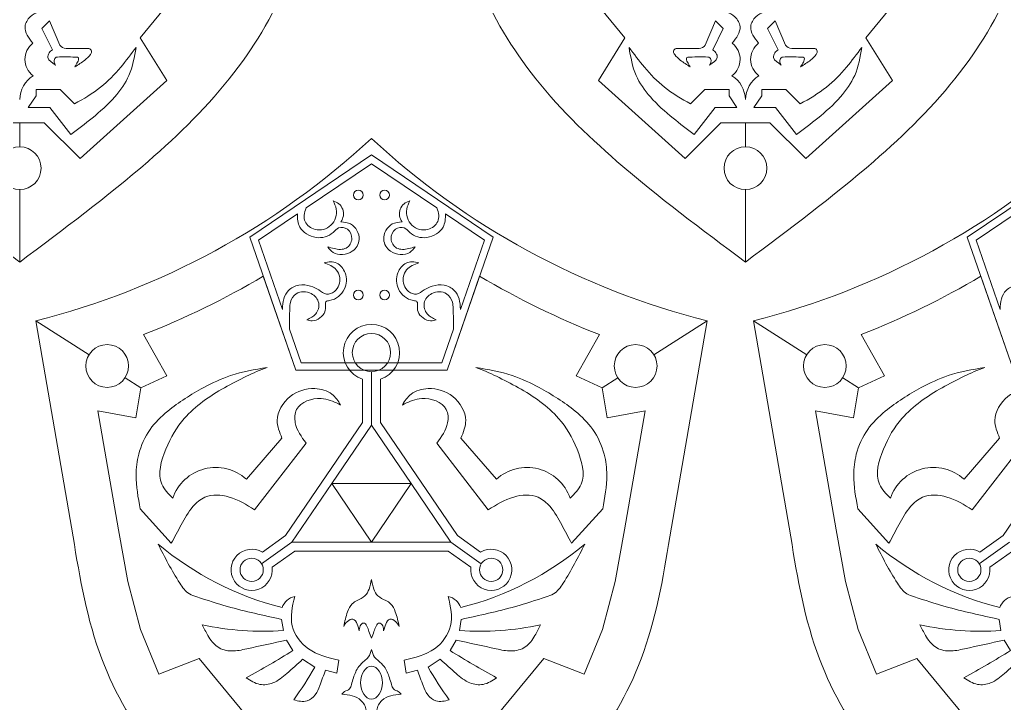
# Model space of a CAD drawing. Header units: inches. Extents: x 0 to 12, y 0 to 12.
# Drawn here: x 7.393 to 9.832, y 7.538 to 9.231 of the extents above; entities that cross this region are included whole.
import ezdxf

# ---------------------------------------------------------------- set-up
doc = ezdxf.new("R2010")
doc.units = ezdxf.units.IN
doc.header["$MEASUREMENT"] = 0
doc.layers.get('0').update_dxf_attribs({"color": 5})

msp = doc.modelspace()

# ---------------------------------------------------------------- linework, layer by layer
at = {"lineweight": 0}
for p, q in [((7.6914, 9.1863), (7.8199, 9.3424)), ((8.764, 9.3424), (8.8925, 9.1863)), ((9.489, 9.1863), (9.6176, 9.3424)), ((7.4668, 9.2283), (7.4482, 9.2097)), ((7.4925, 9.1684), (7.4668, 9.2283)), ((9.0914, 9.1684), (9.1171, 9.2283)), ((9.1171, 9.2283), (9.1357, 9.2097)), ((9.2645, 9.2283), (9.2459, 9.2097)), ((9.2902, 9.1684), (9.2645, 9.2283)), ((7.4482, 9.2097), (7.4741, 9.157)), ((9.1357, 9.2097), (9.1098, 9.157)), ((9.2459, 9.2097), (9.2718, 9.157)), ((7.7574, 9.0807), (7.6914, 9.1863)), ((8.8925, 9.1863), (8.8265, 9.0807)), ((9.555, 9.0807), (9.489, 9.1863)), ((7.562, 9.1598), (7.5081, 9.1598)), ((9.0219, 9.1598), (9.0758, 9.1598)), ((9.3596, 9.1598), (9.3058, 9.1598)), ((7.5425, 8.8872), (7.7574, 9.0807)), ((8.8265, 9.0807), (9.0414, 8.8872)), ((9.3402, 8.8872), (9.555, 9.0807)), ((7.4932, 9.0586), (7.4336, 9.0586)), ((7.4336, 9.0586), (7.4336, 9.0424)), ((7.5291, 9.0227), (7.4932, 9.0586)), ((9.0548, 9.0227), (9.0907, 9.0586)), ((9.0907, 9.0586), (9.1503, 9.0586)), ((9.1503, 9.0586), (9.1503, 9.0424)), ((9.2908, 9.0586), (9.2312, 9.0586)), ((9.2312, 9.0586), (9.2312, 9.0424)), ((9.3267, 9.0227), (9.2908, 9.0586)), ((7.4336, 9.0424), (7.4142, 9.0138)), ((9.1503, 9.0424), (9.1697, 9.0138)), ((9.2312, 9.0424), (9.2118, 9.0138)), ((7.4142, 9.0138), (7.4676, 9.0138)), ((7.4676, 9.0138), (7.52, 8.947)), ((9.1163, 9.0138), (9.0639, 8.947)), ((9.1697, 9.0138), (9.1163, 9.0138)), ((9.2118, 9.0138), (9.2653, 9.0138)), ((9.2653, 9.0138), (9.3176, 8.947)), ((7.3327, 8.9761), (7.3931, 8.9761)), ((7.3931, 8.9761), (7.4536, 8.9761)), ((7.3931, 8.9162), (7.3931, 8.9761)), ((7.4536, 8.9761), (7.5425, 8.8872)), ((9.0414, 8.8872), (9.1303, 8.9761)), ((9.1303, 8.9761), (9.1908, 8.9761)), ((9.1908, 8.9761), (9.2512, 8.9761)), ((9.1908, 8.9162), (9.1908, 8.9761)), ((9.2512, 8.9761), (9.3402, 8.8872)), ((8.2645, 8.8964), (7.9628, 8.6927)), ((8.5662, 8.6927), (8.2645, 8.8964)), ((10.0422, 8.8964), (9.7405, 8.6927)), ((8.1024, 8.765), (8.2645, 8.8745)), ((8.2645, 8.8745), (8.4266, 8.765)), ((7.3931, 8.6309), (7.3931, 8.8102)), ((9.1908, 8.6309), (9.1908, 8.8102)), ((7.9845, 8.6854), (8.0811, 8.7506)), ((8.4479, 8.7506), (8.5445, 8.6854)), ((9.7622, 8.6854), (9.8588, 8.7506)), ((7.9628, 8.6927), (8.0771, 8.3629)), ((8.0441, 8.5135), (7.9845, 8.6854)), ((8.4519, 8.3629), (8.5662, 8.6927)), ((8.5445, 8.6854), (8.4849, 8.5135)), ((9.7405, 8.6927), (9.8548, 8.3629)), ((9.8218, 8.5135), (9.7622, 8.6854)), ((8.0771, 8.3629), (7.9964, 8.5956)), ((8.5325, 8.5956), (8.4519, 8.3629)), ((9.8548, 8.3629), (9.7741, 8.5956)), ((7.5649, 8.4011), (7.4329, 8.4851)), ((8.09, 8.381), (8.0612, 8.4642)), ((8.4678, 8.4642), (8.439, 8.381)), ((9.0961, 8.4851), (8.9641, 8.4011)), ((9.3426, 8.4011), (9.2106, 8.4851)), ((7.6999, 8.4512), (7.7577, 8.3487)), ((8.7713, 8.3487), (8.8291, 8.4512)), ((9.4775, 8.4512), (9.5354, 8.3487)), ((8.2645, 8.381), (8.09, 8.381)), ((8.439, 8.381), (8.2645, 8.381)), ((7.6931, 8.3195), (7.6544, 8.3442)), ((7.7577, 8.3487), (7.6931, 8.3195)), ((8.2645, 8.3629), (8.0771, 8.3629)), ((8.0771, 8.3629), (8.2645, 8.3629)), ((8.4519, 8.3629), (8.2645, 8.3629)), ((8.2645, 8.3629), (8.4519, 8.3629)), ((8.2645, 8.2267), (8.2645, 8.3593)), ((8.8359, 8.3195), (8.7713, 8.3487)), ((8.8746, 8.3442), (8.8359, 8.3195)), ((9.4708, 8.3195), (9.4321, 8.3442)), ((9.5354, 8.3487), (9.4708, 8.3195)), ((7.6931, 8.3195), (7.6806, 8.2446)), ((8.2422, 8.3406), (8.2422, 8.2335)), ((8.2868, 8.2335), (8.2868, 8.3406)), ((8.8484, 8.2446), (8.8359, 8.3195)), ((9.4708, 8.3195), (9.4583, 8.2446)), ((7.6806, 8.2446), (7.5867, 8.2625)), ((7.5867, 8.2625), (7.6377, 7.9674)), ((8.9423, 8.2625), (8.8484, 8.2446)), ((8.8913, 7.9674), (8.9423, 8.2625)), ((9.4583, 8.2446), (9.3644, 8.2625)), ((9.3644, 8.2625), (9.4154, 7.9674)), ((8.2422, 8.2335), (8.0514, 7.953)), ((8.2645, 8.2267), (8.166, 8.0819)), ((8.3629, 8.0819), (8.2645, 8.2267)), ((8.4776, 7.953), (8.2868, 8.2335)), ((10.0199, 8.2335), (9.8291, 7.953)), ((7.9548, 8.0929), (8.0428, 8.1945)), ((8.1026, 8.182), (7.9751, 8.0171)), ((8.4264, 8.182), (8.5539, 8.0171)), ((8.5742, 8.0929), (8.4862, 8.1945)), ((9.7325, 8.0929), (9.8205, 8.1945)), ((9.8803, 8.182), (9.7528, 8.0171)), ((8.166, 8.0819), (8.0676, 7.9372)), ((8.2645, 7.9372), (8.166, 8.0819)), ((8.166, 8.0819), (8.3629, 8.0819)), ((8.3629, 8.0819), (8.2645, 7.9372)), ((8.4614, 7.9372), (8.3629, 8.0819)), ((7.7686, 7.934), (7.6917, 8.019)), ((8.7604, 7.934), (8.8373, 8.019)), ((9.5463, 7.934), (9.4694, 8.019)), ((7.6377, 7.9674), (7.661, 7.8391)), ((8.0514, 7.953), (7.9942, 7.912)), ((8.5348, 7.912), (8.4776, 7.953)), ((8.868, 7.8391), (8.8913, 7.9674)), ((9.4154, 7.9674), (9.4387, 7.8391)), ((9.8291, 7.953), (9.7719, 7.912)), ((8.0676, 7.9372), (7.9924, 7.8832)), ((8.0676, 7.9372), (8.2645, 7.9372)), ((8.2645, 7.9372), (8.4614, 7.9372)), ((8.4614, 7.9372), (8.5366, 7.8832)), ((9.8453, 7.9372), (9.77, 7.8832)), ((8.0184, 7.8745), (8.0748, 7.9149)), ((8.0748, 7.9149), (8.2645, 7.9149)), ((8.2645, 7.9149), (8.4542, 7.9149)), ((8.4542, 7.9149), (8.5105, 7.8745)), ((9.7961, 7.8745), (9.8524, 7.9149)), ((7.661, 7.8391), (7.6921, 7.7201)), ((8.8368, 7.7201), (8.868, 7.8391)), ((9.4387, 7.8391), (9.4698, 7.7201)), ((8.0462, 7.7182), (8.042, 7.7456)), ((8.4828, 7.7182), (8.487, 7.7456)), ((9.8238, 7.7182), (9.8197, 7.7456)), ((7.6921, 7.7201), (7.7378, 7.6098)), ((8.7912, 7.6098), (8.8368, 7.7201)), ((9.4698, 7.7201), (9.5155, 7.6098)), ((8.0696, 7.6683), (8.0544, 7.6938)), ((8.4594, 7.6683), (8.4745, 7.6938)), ((9.8473, 7.6683), (9.8321, 7.6938)), ((7.7378, 7.6098), (7.8377, 7.6487)), ((7.8377, 7.6487), (7.9662, 7.4926)), ((8.124, 7.6269), (8.094, 7.6467)), ((8.1833, 7.6443), (8.1784, 7.6123)), ((8.3457, 7.6443), (8.3506, 7.6123)), ((8.405, 7.6269), (8.435, 7.6467)), ((8.5627, 7.4926), (8.6913, 7.6487)), ((8.6913, 7.6487), (8.7912, 7.6098)), ((9.5155, 7.6098), (9.6154, 7.6487)), ((9.6154, 7.6487), (9.7439, 7.4926)), ((8.1784, 7.6123), (8.1503, 7.6197)), ((8.3506, 7.6123), (8.3786, 7.6197))]:
    msp.add_line(p, q, dxfattribs=at)
at = {"color": 250, "lineweight": 0}
for p, q in [((7.4329, 8.4851), (7.5254, 7.95)), ((9.0036, 7.95), (9.0961, 8.4851)), ((9.2106, 8.4851), (9.3031, 7.95))]:
    msp.add_line(p, q, dxfattribs=at)
at = {"lineweight": 0}
for centre, radius in [((7.3931, 8.8632), 0.053), ((9.1908, 8.8632), 0.053), ((8.2319, 8.7969), 0.0118), ((8.2971, 8.7969), 0.0118), ((8.2319, 8.5491), 0.0118), ((8.2971, 8.5491), 0.0118), ((7.61, 8.3733), 0.053), ((8.9189, 8.3733), 0.053), ((9.3877, 8.3733), 0.053)]:
    msp.add_circle(centre, radius, dxfattribs=at)
for centre, radius, start, end in [((7.4567, 9.1329), 0.0506, 127.8196, 233.1621), ((9.1271, 9.1329), 0.0506, 306.8379, 52.1804), ((9.2544, 9.1329), 0.0506, 127.8196, 233.1621), ((7.5084, 9.1787), 0.0189, 212.8639, 268.9541), ((9.0755, 9.1787), 0.0189, 271.0459, 327.1361), ((9.3061, 9.1787), 0.0189, 212.8639, 268.9541), ((7.4655, 9.0314), 0.0724, 122.6808, 178.0796), ((9.1184, 9.0314), 0.0724, 1.9204, 57.3192), ((9.2632, 9.0314), 0.0724, 122.6808, 178.0796), ((8.1626, 8.7504), 0.0326, 322.4729, 78.1054), ((8.3664, 8.7504), 0.0326, 101.8946, 217.5271), ((6.9684, 10.3305), 2.0166, 291.266, 300.649), ((9.5605, 10.3305), 2.0166, 239.351, 248.734), ((8.7461, 10.3305), 2.0166, 291.266, 300.649), ((8.2645, 8.4066), 0.0697, 90, 251.3478), ((8.2645, 8.4066), 0.0697, 288.6522, 90), ((8.2645, 8.4066), 0.0474, 0, 180), ((8.2645, 8.4066), 0.0474, 180, 0), ((7.879, 8.0087), 0.1132, 48.0042, 160.7442), ((8.6499, 8.0087), 0.1132, 19.2558, 131.9958), ((9.6567, 8.0087), 0.1132, 48.0042, 160.7442), ((8.2364, 8.5308), 0.7804, 230.1334, 255.6659), ((8.2926, 8.5308), 0.7804, 284.3341, 309.8666), ((10.0141, 8.5308), 0.7804, 230.1334, 255.6659), ((7.9678, 7.8683), 0.051, 58.8504, 7.0054), ((8.5612, 7.8683), 0.051, 172.9946, 121.1496), ((9.7455, 7.8683), 0.051, 58.8504, 7.0054), ((7.9678, 7.8683), 0.0288, 0, 180), ((8.5612, 7.8683), 0.0288, 0, 180), ((9.7455, 7.8683), 0.0288, 0, 180), ((7.9678, 7.8683), 0.0288, 180, 0), ((8.5612, 7.8683), 0.0288, 180, 0), ((9.7455, 7.8683), 0.0288, 180, 0), ((8.0826, 7.7612), 0.0417, 101.4674, 161.1937), ((8.4464, 7.7612), 0.0417, 18.8063, 78.5326), ((9.8603, 7.7612), 0.0417, 101.4674, 161.1937), ((7.9941, 8.4276), 0.7114, 257.9267, 274.1924), ((8.5348, 8.4276), 0.7114, 265.8076, 282.0733), ((9.7718, 8.4276), 0.7114, 257.9267, 274.1924), ((7.047, 9.2891), 1.9165, 298.2597, 302.2494), ((9.482, 9.2891), 1.9165, 237.7506, 241.7403), ((8.8246, 9.2891), 1.9165, 298.2597, 302.2494), ((7.2717, 8.1169), 0.9831, 324.5017, 330.1066), ((9.2573, 8.1169), 0.9831, 209.8934, 215.4983)]:
    msp.add_arc(centre, radius, start, end, dxfattribs=at)
at = {"color": 250, "lineweight": 0}
for centre, start, end in [((6.9684, 10.3305), 284.1261, 312.9293), ((9.5605, 10.3305), 227.0707, 255.8739), ((8.7461, 10.3305), 284.1261, 312.9293)]:
    msp.add_arc(centre, 1.9029, start, end, dxfattribs=at)
at = {"lineweight": 0}
msp.add_ellipse((8.2645, 7.5887), major_axis=(0, 0.0405), ratio=0.665933, dxfattribs=at)
at = {"color": 250, "lineweight": 0}
for points in [[(7.3931, 8.6309), (7.285, 8.7113), (7.0951, 8.8526), (6.8581, 9.0836), (6.7046, 9.3461), (6.6707, 9.5407), (6.654, 9.6437)], [(7.3931, 8.6309), (7.5012, 8.7113), (7.6911, 8.8526), (7.9281, 9.0836), (8.0817, 9.3461), (8.1155, 9.5407), (8.1322, 9.6437)], [(9.1908, 8.6309), (9.0826, 8.7113), (8.8928, 8.8526), (8.6558, 9.0836), (8.5022, 9.3461), (8.4683, 9.5407), (8.4516, 9.6437)], [(9.1908, 8.6309), (9.2989, 8.7113), (9.4888, 8.8526), (9.7258, 9.0836), (9.8793, 9.3461), (9.9132, 9.5407), (9.9299, 9.6437)], [(8.2645, 6.9372), (8.1563, 7.0177), (7.9665, 7.1589), (7.7295, 7.3899), (7.5759, 7.6524), (7.5421, 7.847), (7.5254, 7.95)], [(8.2645, 6.9372), (8.3726, 7.0177), (8.5625, 7.1589), (8.7995, 7.3899), (8.953, 7.6524), (8.9869, 7.847), (9.0036, 7.95)], [(10.0422, 6.9372), (9.934, 7.0177), (9.7442, 7.1589), (9.5072, 7.3899), (9.3536, 7.6524), (9.3198, 7.847), (9.3031, 7.95)]]:
    msp.add_open_spline(points, degree=3, knots=[0, 0, 0, 0, 0.0808468, 0.1419248, 0.197496, 0.2597021, 0.2597021, 0.2597021, 0.2597021], dxfattribs=at)
at = {"lineweight": 0}
for points, knots in [([(7.4257, 9.1729), (7.4154, 9.1862), (7.3989, 9.2075), (7.4215, 9.249), (7.4489, 9.2519), (7.4666, 9.2538)], [0, 0, 0, 0, 0.00906876, 0.01459213, 0.02458282, 0.02458282, 0.02458282, 0.02458282]), ([(9.1582, 9.1729), (9.1685, 9.1862), (9.185, 9.2075), (9.1624, 9.249), (9.1349, 9.2519), (9.1173, 9.2538)], [0, 0, 0, 0, 0.00906876, 0.01459213, 0.02458282, 0.02458282, 0.02458282, 0.02458282]), ([(9.2234, 9.1729), (9.2131, 9.1862), (9.1965, 9.2075), (9.2192, 9.249), (9.2466, 9.2519), (9.2643, 9.2538)], [0, 0, 0, 0, 0.00906876, 0.01459213, 0.02458282, 0.02458282, 0.02458282, 0.02458282]), ([(7.4741, 9.157), (7.4712, 9.1546), (7.4651, 9.1497), (7.4593, 9.1315), (7.4747, 9.1248), (7.4815, 9.1188), (7.4817, 9.1186)], [0, 0, 0, 0, 0.002263082, 0.004672888, 0.009805081, 0.009973743, 0.009973743, 0.009973743, 0.009973743]), ([(7.52, 8.947), (7.5376, 8.9602), (7.5757, 8.9889), (7.6274, 9.0347), (7.6695, 9.0937), (7.6773, 9.1387), (7.6814, 9.1624)], [0, 0, 0, 0, 0.01319771, 0.02863214, 0.04139854, 0.05566643, 0.05566643, 0.05566643, 0.05566643]), ([(7.5291, 9.0227), (7.5514, 9.0354), (7.5942, 9.0597), (7.6426, 9.1107), (7.669, 9.1459), (7.6814, 9.1624)], [0, 0, 0, 0, 0.0153222, 0.02936662, 0.04175131, 0.04175131, 0.04175131, 0.04175131]), ([(7.5298, 9.1143), (7.5382, 9.1196), (7.5522, 9.1284), (7.566, 9.141), (7.5726, 9.1515), (7.5685, 9.1595), (7.5638, 9.1597), (7.562, 9.1598)], [0, 0, 0, 0, 0.00596177, 0.00986587, 0.01130521, 0.01296865, 0.01403095, 0.01403095, 0.01403095, 0.01403095]), ([(9.0639, 8.947), (9.0463, 8.9602), (9.0082, 8.9889), (8.9565, 9.0347), (8.9144, 9.0937), (8.9066, 9.1387), (8.9025, 9.1624)], [0, 0, 0, 0, 0.01319771, 0.02863214, 0.04139854, 0.05566643, 0.05566643, 0.05566643, 0.05566643]), ([(9.0548, 9.0227), (9.0325, 9.0354), (8.9897, 9.0597), (8.9413, 9.1107), (8.9149, 9.1459), (8.9025, 9.1624)], [0, 0, 0, 0, 0.0153222, 0.02936662, 0.04175131, 0.04175131, 0.04175131, 0.04175131]), ([(9.0541, 9.1143), (9.0457, 9.1196), (9.0317, 9.1284), (9.0179, 9.141), (9.0113, 9.1515), (9.0154, 9.1595), (9.0201, 9.1597), (9.0219, 9.1598)], [0, 0, 0, 0, 0.00596177, 0.00986587, 0.01130521, 0.01296865, 0.01403095, 0.01403095, 0.01403095, 0.01403095]), ([(9.1098, 9.157), (9.1127, 9.1546), (9.1188, 9.1497), (9.1245, 9.1315), (9.1092, 9.1248), (9.1024, 9.1188), (9.1022, 9.1186)], [0, 0, 0, 0, 0.002263082, 0.004672888, 0.009805081, 0.009973743, 0.009973743, 0.009973743, 0.009973743]), ([(9.2718, 9.157), (9.2688, 9.1546), (9.2628, 9.1497), (9.257, 9.1315), (9.2723, 9.1248), (9.2792, 9.1188), (9.2794, 9.1186)], [0, 0, 0, 0, 0.002263082, 0.004672888, 0.009805081, 0.009973743, 0.009973743, 0.009973743, 0.009973743]), ([(9.3176, 8.947), (9.3352, 8.9602), (9.3734, 8.9889), (9.4251, 9.0347), (9.4672, 9.0937), (9.475, 9.1387), (9.4791, 9.1624)], [0, 0, 0, 0, 0.01319771, 0.02863214, 0.04139854, 0.05566643, 0.05566643, 0.05566643, 0.05566643]), ([(9.3267, 9.0227), (9.3491, 9.0354), (9.3919, 9.0597), (9.4403, 9.1107), (9.4667, 9.1459), (9.4791, 9.1624)], [0, 0, 0, 0, 0.0153222, 0.02936662, 0.04175131, 0.04175131, 0.04175131, 0.04175131]), ([(9.3275, 9.1143), (9.3359, 9.1196), (9.3499, 9.1284), (9.3637, 9.141), (9.3703, 9.1515), (9.3662, 9.1595), (9.3615, 9.1597), (9.3596, 9.1598)], [0, 0, 0, 0, 0.00596177, 0.00986587, 0.01130521, 0.01296865, 0.01403095, 0.01403095, 0.01403095, 0.01403095]), ([(7.5298, 9.1143), (7.5322, 9.1184), (7.5355, 9.124), (7.5389, 9.131), (7.5398, 9.1381), (7.524, 9.1387), (7.5088, 9.1394), (7.4917, 9.1395), (7.4813, 9.1377), (7.4766, 9.1302), (7.4791, 9.1231), (7.4817, 9.1186)], [0, 0, 0, 0, 0.00278599, 0.00388366, 0.00486863, 0.00626844, 0.01134116, 0.01538852, 0.01640716, 0.01732059, 0.0203083, 0.0203083, 0.0203083, 0.0203083]), ([(9.0541, 9.1143), (9.0517, 9.1184), (9.0484, 9.124), (9.045, 9.131), (9.0441, 9.1381), (9.0599, 9.1387), (9.0751, 9.1394), (9.0922, 9.1395), (9.1026, 9.1377), (9.1073, 9.1302), (9.1048, 9.1231), (9.1022, 9.1186)], [0, 0, 0, 0, 0.00278599, 0.00388366, 0.00486863, 0.00626844, 0.01134116, 0.01538852, 0.01640716, 0.01732059, 0.0203083, 0.0203083, 0.0203083, 0.0203083]), ([(9.3275, 9.1143), (9.3298, 9.1184), (9.3332, 9.124), (9.3366, 9.131), (9.3375, 9.1381), (9.3217, 9.1387), (9.3065, 9.1394), (9.2893, 9.1395), (9.279, 9.1377), (9.2743, 9.1302), (9.2768, 9.1231), (9.2794, 9.1186)], [0, 0, 0, 0, 0.00278599, 0.00388366, 0.00486863, 0.00626844, 0.01134116, 0.01538852, 0.01640716, 0.01732059, 0.0203083, 0.0203083, 0.0203083, 0.0203083]), ([(8.1693, 8.7823), (8.1726, 8.7757), (8.1822, 8.7564), (8.1699, 8.7165), (8.1269, 8.7049), (8.0936, 8.7307), (8.098, 8.7527), (8.1024, 8.765)], [0, 0, 0, 0, 0.00433671, 0.01277802, 0.0209013, 0.027078, 0.03417887, 0.03417887, 0.03417887, 0.03417887]), ([(8.3597, 8.7823), (8.3564, 8.7757), (8.3468, 8.7564), (8.3591, 8.7165), (8.4021, 8.7049), (8.4354, 8.7307), (8.431, 8.7527), (8.4266, 8.765)], [0, 0, 0, 0, 0.00433671, 0.01277802, 0.0209013, 0.027078, 0.03417887, 0.03417887, 0.03417887, 0.03417887]), ([(8.0811, 8.7506), (8.081, 8.7387), (8.083, 8.711), (8.1255, 8.6849), (8.1646, 8.6956), (8.1826, 8.7197), (8.2088, 8.7143), (8.2207, 8.6881), (8.2036, 8.6596), (8.176, 8.6625), (8.1614, 8.6671), (8.1562, 8.6687)], [0.00161532, 0.00161532, 0.00161532, 0.00161532, 0.00843951, 0.01794767, 0.02676165, 0.03034979, 0.03473275, 0.03990875, 0.04526398, 0.05124625, 0.05456569, 0.05456569, 0.05456569, 0.05456569]), ([(8.4479, 8.7506), (8.4479, 8.7387), (8.446, 8.711), (8.4034, 8.6849), (8.3644, 8.6956), (8.3464, 8.7197), (8.3201, 8.7143), (8.3083, 8.6881), (8.3254, 8.6596), (8.353, 8.6625), (8.3676, 8.6671), (8.3728, 8.6687)], [0.00161532, 0.00161532, 0.00161532, 0.00161532, 0.00843951, 0.01794767, 0.02676165, 0.03034979, 0.03473275, 0.03990875, 0.04526398, 0.05124625, 0.05456569, 0.05456569, 0.05456569, 0.05456569]), ([(8.1562, 8.6687), (8.1601, 8.6634), (8.1741, 8.6454), (8.2178, 8.6492), (8.2418, 8.6892), (8.2205, 8.7277), (8.197, 8.7298), (8.1884, 8.7306)], [0.00033634, 0.00033634, 0.00033634, 0.00033634, 0.0041984, 0.013742, 0.02052441, 0.02924261, 0.03426993, 0.03426993, 0.03426993, 0.03426993]), ([(8.3728, 8.6687), (8.3688, 8.6634), (8.3548, 8.6454), (8.3111, 8.6492), (8.2872, 8.6892), (8.3085, 8.7277), (8.332, 8.7298), (8.3406, 8.7306)], [0.00033634, 0.00033634, 0.00033634, 0.00033634, 0.0041984, 0.013742, 0.02052441, 0.02924261, 0.03426993, 0.03426993, 0.03426993, 0.03426993]), ([(8.1473, 8.629), (8.1587, 8.6248), (8.1766, 8.6178), (8.1903, 8.5879), (8.1802, 8.5586), (8.1519, 8.5475), (8.134, 8.5628), (8.1121, 8.5731), (8.0845, 8.5766), (8.0492, 8.5584), (8.0446, 8.532), (8.0441, 8.5135)], [0.00030639, 0.00030639, 0.00030639, 0.00030639, 0.00723422, 0.01140536, 0.01883983, 0.0229945, 0.02731397, 0.03175048, 0.03768136, 0.04330908, 0.05350238, 0.05350238, 0.05350238, 0.05350238]), ([(8.1043, 8.4879), (8.1088, 8.4864), (8.1257, 8.4817), (8.1507, 8.5004), (8.1508, 8.5205), (8.1499, 8.5342), (8.1754, 8.5362), (8.2017, 8.5592), (8.2052, 8.6026), (8.1794, 8.633), (8.1584, 8.6318), (8.1473, 8.629)], [0.000453, 0.000453, 0.000453, 0.000453, 0.00323887, 0.01091014, 0.01408877, 0.01589701, 0.01769875, 0.02708716, 0.03507638, 0.0414146, 0.04796878, 0.04796878, 0.04796878, 0.04796878]), ([(8.4247, 8.4879), (8.4202, 8.4864), (8.4033, 8.4817), (8.3782, 8.5004), (8.3782, 8.5205), (8.3791, 8.5342), (8.3536, 8.5362), (8.3272, 8.5592), (8.3238, 8.6026), (8.3496, 8.633), (8.3705, 8.6318), (8.3817, 8.629)], [0.000453, 0.000453, 0.000453, 0.000453, 0.00323887, 0.01091014, 0.01408877, 0.01589701, 0.01769875, 0.02708716, 0.03507638, 0.0414146, 0.04796878, 0.04796878, 0.04796878, 0.04796878]), ([(8.3817, 8.629), (8.3703, 8.6248), (8.3523, 8.6178), (8.3387, 8.5879), (8.3487, 8.5586), (8.3771, 8.5475), (8.395, 8.5628), (8.4169, 8.5731), (8.4444, 8.5766), (8.4797, 8.5584), (8.4843, 8.532), (8.4849, 8.5135)], [0.00030639, 0.00030639, 0.00030639, 0.00030639, 0.00723422, 0.01140536, 0.01883983, 0.0229945, 0.02731397, 0.03175048, 0.03768136, 0.04330908, 0.05350238, 0.05350238, 0.05350238, 0.05350238]), ([(9.925, 8.629), (9.9364, 8.6248), (9.9543, 8.6178), (9.968, 8.5879), (9.9579, 8.5586), (9.9296, 8.5475), (9.9117, 8.5628), (9.8898, 8.5731), (9.8622, 8.5766), (9.8269, 8.5584), (9.8223, 8.532), (9.8218, 8.5135)], [0.00030639, 0.00030639, 0.00030639, 0.00030639, 0.00723422, 0.01140536, 0.01883983, 0.0229945, 0.02731397, 0.03175048, 0.03768136, 0.04330908, 0.05350238, 0.05350238, 0.05350238, 0.05350238]), ([(8.1043, 8.4879), (8.1126, 8.4918), (8.1294, 8.4998), (8.1387, 8.5312), (8.1156, 8.5586), (8.0786, 8.5589), (8.0629, 8.5349), (8.0616, 8.504), (8.0613, 8.4816), (8.0612, 8.4642)], [0.0000638, 0.0000638, 0.0000638, 0.0000638, 0.00537861, 0.01092551, 0.01688756, 0.02427956, 0.02934575, 0.0323294, 0.04278048, 0.04278048, 0.04278048, 0.04278048]), ([(8.4247, 8.4879), (8.4164, 8.4918), (8.3996, 8.4998), (8.3903, 8.5312), (8.4134, 8.5586), (8.4503, 8.5589), (8.4661, 8.5349), (8.4674, 8.504), (8.4677, 8.4816), (8.4678, 8.4642)], [0.0000638, 0.0000638, 0.0000638, 0.0000638, 0.00537861, 0.01092551, 0.01688756, 0.02427956, 0.02934575, 0.0323294, 0.04278048, 0.04278048, 0.04278048, 0.04278048]), ([(8.0059, 8.3695), (7.9753, 8.3645), (7.9204, 8.3555), (7.8383, 8.3156), (7.7692, 8.273), (7.7119, 8.2171), (7.6863, 8.1604), (7.6781, 8.0921), (7.6865, 8.0471), (7.6917, 8.019)], [0, 0, 0, 0, 0.0185093, 0.0331391, 0.054433, 0.0670295, 0.0805547, 0.0908208, 0.1078467, 0.1078467, 0.1078467, 0.1078467]), ([(7.7721, 8.0461), (7.7615, 8.0569), (7.7293, 8.0895), (7.7528, 8.1719), (7.8024, 8.2569), (7.8815, 8.3108), (7.9529, 8.3471), (7.9883, 8.3639), (8.0059, 8.3695)], [0, 0, 0, 0, 0.00874255, 0.02624393, 0.04399088, 0.06904044, 0.08130712, 0.09240467, 0.09240467, 0.09240467, 0.09240467]), ([(8.5231, 8.3695), (8.5537, 8.3645), (8.6085, 8.3555), (8.6907, 8.3156), (8.7598, 8.273), (8.817, 8.2171), (8.8426, 8.1604), (8.8508, 8.0921), (8.8425, 8.0471), (8.8373, 8.019)], [0, 0, 0, 0, 0.0185093, 0.0331391, 0.054433, 0.0670295, 0.0805547, 0.0908208, 0.1078467, 0.1078467, 0.1078467, 0.1078467]), ([(8.7568, 8.0461), (8.7675, 8.0569), (8.7996, 8.0895), (8.7761, 8.1719), (8.7266, 8.2569), (8.6475, 8.3108), (8.5761, 8.3471), (8.5407, 8.3639), (8.5231, 8.3695)], [0, 0, 0, 0, 0.00874255, 0.02624393, 0.04399088, 0.06904044, 0.08130712, 0.09240467, 0.09240467, 0.09240467, 0.09240467]), ([(9.7836, 8.3695), (9.753, 8.3645), (9.6981, 8.3555), (9.6159, 8.3156), (9.5469, 8.273), (9.4896, 8.2171), (9.464, 8.1604), (9.4558, 8.0921), (9.4642, 8.0471), (9.4694, 8.019)], [0, 0, 0, 0, 0.0185093, 0.0331391, 0.054433, 0.0670295, 0.0805547, 0.0908208, 0.1078467, 0.1078467, 0.1078467, 0.1078467]), ([(9.5498, 8.0461), (9.5391, 8.0569), (9.507, 8.0895), (9.5305, 8.1719), (9.5801, 8.2569), (9.6592, 8.3108), (9.7306, 8.3471), (9.766, 8.3639), (9.7836, 8.3695)], [0, 0, 0, 0, 0.00874255, 0.02624393, 0.04399088, 0.06904044, 0.08130712, 0.09240467, 0.09240467, 0.09240467, 0.09240467]), ([(8.0428, 8.1945), (8.0368, 8.2091), (8.022, 8.2452), (8.0579, 8.3044), (8.1171, 8.3229), (8.167, 8.3086), (8.1821, 8.287), (8.1879, 8.2765)], [0, 0, 0, 0, 0.0091162, 0.02256182, 0.03539583, 0.04424211, 0.051276, 0.051276, 0.051276, 0.051276]), ([(8.4862, 8.1945), (8.4922, 8.2091), (8.507, 8.2452), (8.471, 8.3044), (8.4118, 8.3229), (8.362, 8.3086), (8.3469, 8.287), (8.341, 8.2765)], [0, 0, 0, 0, 0.0091162, 0.02256182, 0.03539583, 0.04424211, 0.051276, 0.051276, 0.051276, 0.051276]), ([(9.8205, 8.1945), (9.8145, 8.2091), (9.7997, 8.2452), (9.8356, 8.3044), (9.8948, 8.3229), (9.9447, 8.3086), (9.9598, 8.287), (9.9656, 8.2765)], [0, 0, 0, 0, 0.0091162, 0.02256182, 0.03539583, 0.04424211, 0.051276, 0.051276, 0.051276, 0.051276]), ([(8.1026, 8.182), (8.091, 8.1977), (8.0728, 8.2225), (8.0754, 8.2803), (8.1353, 8.3003), (8.1714, 8.2853), (8.1863, 8.2774), (8.1879, 8.2765)], [0, 0, 0, 0, 0.01143883, 0.01801906, 0.03139935, 0.04037691, 0.0415103, 0.0415103, 0.0415103, 0.0415103]), ([(8.4264, 8.182), (8.438, 8.1977), (8.4562, 8.2225), (8.4536, 8.2803), (8.3937, 8.3003), (8.3576, 8.2853), (8.3427, 8.2774), (8.341, 8.2765)], [0, 0, 0, 0, 0.01143883, 0.01801906, 0.03139935, 0.04037691, 0.0415103, 0.0415103, 0.0415103, 0.0415103]), ([(7.7686, 7.934), (7.7767, 7.9492), (7.7933, 7.9803), (7.8164, 8.0221), (7.8562, 8.0569), (7.9181, 8.0525), (7.9551, 8.0295), (7.9751, 8.0171)], [0, 0, 0, 0, 0.01038254, 0.02111262, 0.02864786, 0.04065201, 0.05478983, 0.05478983, 0.05478983, 0.05478983]), ([(8.7604, 7.934), (8.7522, 7.9492), (8.7357, 7.9803), (8.7126, 8.0221), (8.6727, 8.0569), (8.6108, 8.0525), (8.5739, 8.0295), (8.5539, 8.0171)], [0, 0, 0, 0, 0.01038254, 0.02111262, 0.02864786, 0.04065201, 0.05478983, 0.05478983, 0.05478983, 0.05478983]), ([(9.5463, 7.934), (9.5544, 7.9492), (9.571, 7.9803), (9.5941, 8.0221), (9.6339, 8.0569), (9.6958, 8.0525), (9.7328, 8.0295), (9.7528, 8.0171)], [0, 0, 0, 0, 0.01038254, 0.02111262, 0.02864786, 0.04065201, 0.05478983, 0.05478983, 0.05478983, 0.05478983]), ([(8.042, 7.7456), (7.997, 7.7554), (7.9259, 7.7708), (7.8512, 7.7948), (7.8073, 7.809), (7.7743, 7.8567), (7.7525, 7.8995), (7.7361, 7.9318)], [0, 0, 0, 0, 0.02753964, 0.04351363, 0.0474821, 0.05463243, 0.07669562, 0.07669562, 0.07669562, 0.07669562]), ([(8.487, 7.7456), (8.532, 7.7554), (8.6031, 7.7708), (8.6777, 7.7948), (8.7216, 7.809), (8.7547, 7.8567), (8.7764, 7.8995), (8.7929, 7.9318)], [0, 0, 0, 0, 0.02753964, 0.04351363, 0.0474821, 0.05463243, 0.07669562, 0.07669562, 0.07669562, 0.07669562]), ([(9.8197, 7.7456), (9.7747, 7.7554), (9.7036, 7.7708), (9.6289, 7.7948), (9.585, 7.809), (9.552, 7.8567), (9.5302, 7.8995), (9.5138, 7.9318)], [0, 0, 0, 0, 0.02753964, 0.04351363, 0.0474821, 0.05463243, 0.07669562, 0.07669562, 0.07669562, 0.07669562]), ([(8.2645, 7.8446), (8.2629, 7.8366), (8.2602, 7.8221), (8.2494, 7.8012), (8.2312, 7.794), (8.2138, 7.7836), (8.2026, 7.7598), (8.1983, 7.7401), (8.1957, 7.7279)], [0, 0, 0, 0, 0.00496667, 0.00889983, 0.01334248, 0.01630321, 0.02086423, 0.02843291, 0.02843291, 0.02843291, 0.02843291]), ([(8.2645, 7.8446), (8.266, 7.8366), (8.2688, 7.8221), (8.2795, 7.8012), (8.2978, 7.794), (8.3152, 7.7836), (8.3264, 7.7598), (8.3306, 7.7401), (8.3333, 7.7279)], [0, 0, 0, 0, 0.00496667, 0.00889983, 0.01334248, 0.01630321, 0.02086423, 0.02843291, 0.02843291, 0.02843291, 0.02843291]), ([(8.1833, 7.6443), (8.1567, 7.6506), (8.1074, 7.6624), (8.0572, 7.7291), (8.0685, 7.7773), (8.0743, 7.802)], [0, 0, 0, 0, 0.01607831, 0.02987121, 0.04449574, 0.04449574, 0.04449574, 0.04449574]), ([(8.3457, 7.6443), (8.3722, 7.6506), (8.4216, 7.6624), (8.4718, 7.7291), (8.4605, 7.7773), (8.4547, 7.802)], [0, 0, 0, 0, 0.01607831, 0.02987121, 0.04449574, 0.04449574, 0.04449574, 0.04449574]), ([(8.0544, 7.6938), (8.0215, 7.687), (7.9762, 7.6775), (7.9191, 7.6642), (7.8806, 7.6738), (7.8598, 7.7032), (7.8498, 7.7231), (7.8454, 7.732)], [0, 0, 0, 0, 0.02023305, 0.02779216, 0.03497388, 0.04239776, 0.04841567, 0.04841567, 0.04841567, 0.04841567]), ([(8.2343, 7.7168), (8.2329, 7.7222), (8.2304, 7.7327), (8.2203, 7.7507), (8.2033, 7.7407), (8.1983, 7.7322), (8.1957, 7.7279)], [0, 0, 0, 0, 0.00351206, 0.00679766, 0.00978558, 0.01288207, 0.01288207, 0.01288207, 0.01288207]), ([(8.2645, 7.6986), (8.2622, 7.7044), (8.2583, 7.7147), (8.2549, 7.7278), (8.2451, 7.7402), (8.2346, 7.7287), (8.2344, 7.7209), (8.2343, 7.7168)], [0, 0, 0, 0, 0.00367448, 0.00651244, 0.00872326, 0.0109429, 0.0134626, 0.0134626, 0.0134626, 0.0134626]), ([(8.2645, 7.6986), (8.2667, 7.7044), (8.2707, 7.7147), (8.2741, 7.7278), (8.2839, 7.7402), (8.2944, 7.7287), (8.2946, 7.7209), (8.2947, 7.7168)], [0, 0, 0, 0, 0.00367448, 0.00651244, 0.00872326, 0.0109429, 0.0134626, 0.0134626, 0.0134626, 0.0134626]), ([(8.2947, 7.7168), (8.296, 7.7222), (8.2986, 7.7327), (8.3087, 7.7507), (8.3257, 7.7407), (8.3307, 7.7322), (8.3333, 7.7279)], [0, 0, 0, 0, 0.00351206, 0.00679766, 0.00978558, 0.01288207, 0.01288207, 0.01288207, 0.01288207]), ([(8.4745, 7.6938), (8.5075, 7.687), (8.5528, 7.6775), (8.6098, 7.6642), (8.6484, 7.6738), (8.6692, 7.7032), (8.6791, 7.7231), (8.6836, 7.732)], [0, 0, 0, 0, 0.02023305, 0.02779216, 0.03497388, 0.04239776, 0.04841567, 0.04841567, 0.04841567, 0.04841567]), ([(9.8321, 7.6938), (9.7992, 7.687), (9.7539, 7.6775), (9.6968, 7.6642), (9.6583, 7.6738), (9.6375, 7.7032), (9.6275, 7.7231), (9.6231, 7.732)], [0, 0, 0, 0, 0.02023305, 0.02779216, 0.03497388, 0.04239776, 0.04841567, 0.04841567, 0.04841567, 0.04841567]), ([(8.2645, 7.6712), (8.2626, 7.6643), (8.2594, 7.6532), (8.2455, 7.6412), (8.2294, 7.627), (8.2209, 7.6048), (8.2153, 7.5864), (8.2115, 7.571), (8.1984, 7.5683), (8.1931, 7.5625), (8.191, 7.5601)], [0, 0, 0, 0, 0.00412311, 0.00675957, 0.01082209, 0.01687384, 0.02044886, 0.02277519, 0.025562, 0.02745838, 0.02745838, 0.02745838, 0.02745838]), ([(8.2645, 7.6712), (8.2664, 7.6643), (8.2696, 7.6532), (8.2835, 7.6412), (8.2995, 7.627), (8.308, 7.6048), (8.3137, 7.5864), (8.3175, 7.571), (8.3306, 7.5683), (8.3358, 7.5625), (8.338, 7.5601)], [0, 0, 0, 0, 0.00412311, 0.00675957, 0.01082209, 0.01687384, 0.02044886, 0.02277519, 0.025562, 0.02745838, 0.02745838, 0.02745838, 0.02745838]), ([(8.094, 7.6467), (8.0811, 7.6349), (8.0581, 7.6137), (8.025, 7.5863), (7.9852, 7.5805), (7.9651, 7.5939), (7.9543, 7.6011)], [0, 0, 0, 0, 0.01052872, 0.01884852, 0.02537562, 0.03288337, 0.03288337, 0.03288337, 0.03288337]), ([(8.435, 7.6467), (8.4478, 7.6349), (8.4708, 7.6137), (8.504, 7.5863), (8.5438, 7.5805), (8.5639, 7.5939), (8.5746, 7.6011)], [0, 0, 0, 0, 0.01052872, 0.01884852, 0.02537562, 0.03288337, 0.03288337, 0.03288337, 0.03288337]), ([(9.8717, 7.6467), (9.8588, 7.6349), (9.8358, 7.6137), (9.8027, 7.5863), (9.7629, 7.5805), (9.7428, 7.5939), (9.732, 7.6011)], [0, 0, 0, 0, 0.01052872, 0.01884852, 0.02537562, 0.03288337, 0.03288337, 0.03288337, 0.03288337]), ([(8.1503, 7.6197), (8.1459, 7.6069), (8.1386, 7.5861), (8.1273, 7.5577), (8.1033, 7.5384), (8.0833, 7.5433), (8.0721, 7.546)], [0, 0, 0, 0, 0.00813648, 0.01321573, 0.01827977, 0.02485473, 0.02485473, 0.02485473, 0.02485473]), ([(8.3786, 7.6197), (8.3831, 7.6069), (8.3904, 7.5861), (8.4017, 7.5577), (8.4257, 7.5384), (8.4456, 7.5433), (8.4569, 7.546)], [0, 0, 0, 0, 0.00813648, 0.01321573, 0.01827977, 0.02485473, 0.02485473, 0.02485473, 0.02485473]), ([(8.2319, 7.4792), (8.2422, 7.4925), (8.2587, 7.5138), (8.2361, 7.5553), (8.2087, 7.5583), (8.191, 7.5601)], [0, 0, 0, 0, 0.00906876, 0.01459213, 0.02458282, 0.02458282, 0.02458282, 0.02458282]), ([(8.2971, 7.4792), (8.2868, 7.4925), (8.2702, 7.5138), (8.2929, 7.5553), (8.3203, 7.5583), (8.338, 7.5601)], [0, 0, 0, 0, 0.00906876, 0.01459213, 0.02458282, 0.02458282, 0.02458282, 0.02458282])]:
    msp.add_open_spline(points, degree=3, knots=knots, dxfattribs=at)

doc.saveas('drawing.dxf')
